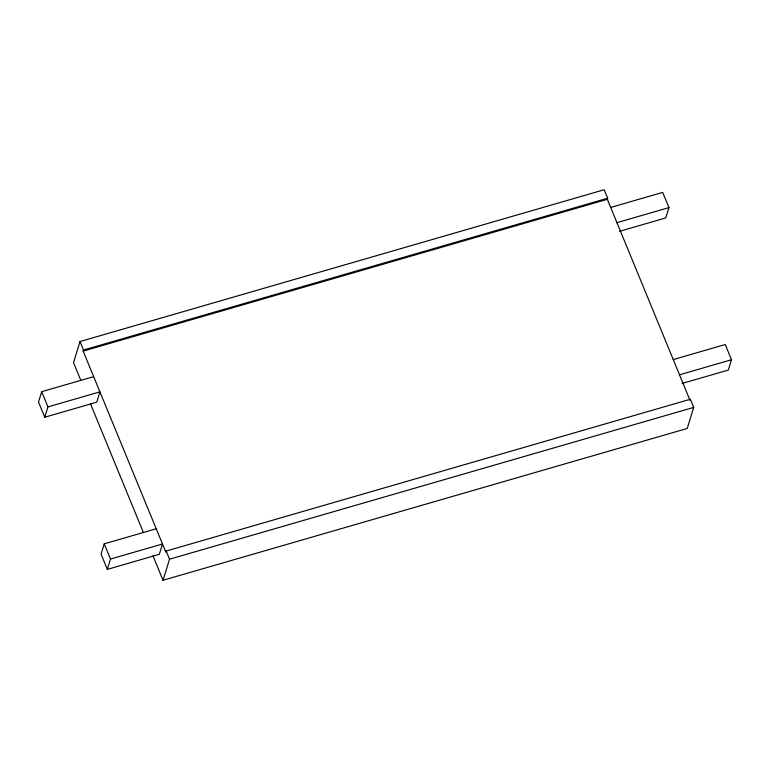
<?xml version="1.0" encoding="UTF-8"?>
<svg xmlns="http://www.w3.org/2000/svg" width="770" height="770" viewBox="0 0 770 770"><rect width="100%" height="100%" fill="white"/><g stroke="black" fill="none" stroke-linecap="round" stroke-linejoin="round"><path stroke-width="1.16" d="M93.661 376.646L41.676 391.699L38.5 402.027L44.756 417.244L96.741 402.181L99.917 391.863L47.932 406.916L44.756 417.244M80.013 341.543L83.497 350.023L83.16 351.11L165.829 552.138L166.166 551.06L690.353 399.245L690.016 400.333L607.347 199.295L607.684 198.208L604.19 189.738L80.013 341.543L73.535 362.603L80.84 380.37M156.223 528.778L104.239 543.832L101.062 554.159L107.319 569.376L159.303 554.323L162.48 543.995L110.495 559.049L107.319 569.376M690.353 399.245L693.703 407.397L687.225 428.457L163.038 580.262L169.516 559.203L166.166 551.06M610.697 207.448L662.681 192.394L668.938 207.602L665.761 217.929L619.552 231.318M673.259 359.58L725.244 344.527L731.5 359.744L728.324 370.072L682.114 383.45M83.497 350.023L607.684 198.208M83.16 351.11L607.347 199.295M616.953 222.665L668.938 207.602M679.515 374.798L731.5 359.744M169.516 559.203L693.703 407.397M90.427 403.692L143.403 532.513M152.989 555.834L163.038 580.262M41.676 391.699L47.932 406.916M104.239 543.832L110.495 559.049"/></g></svg>
